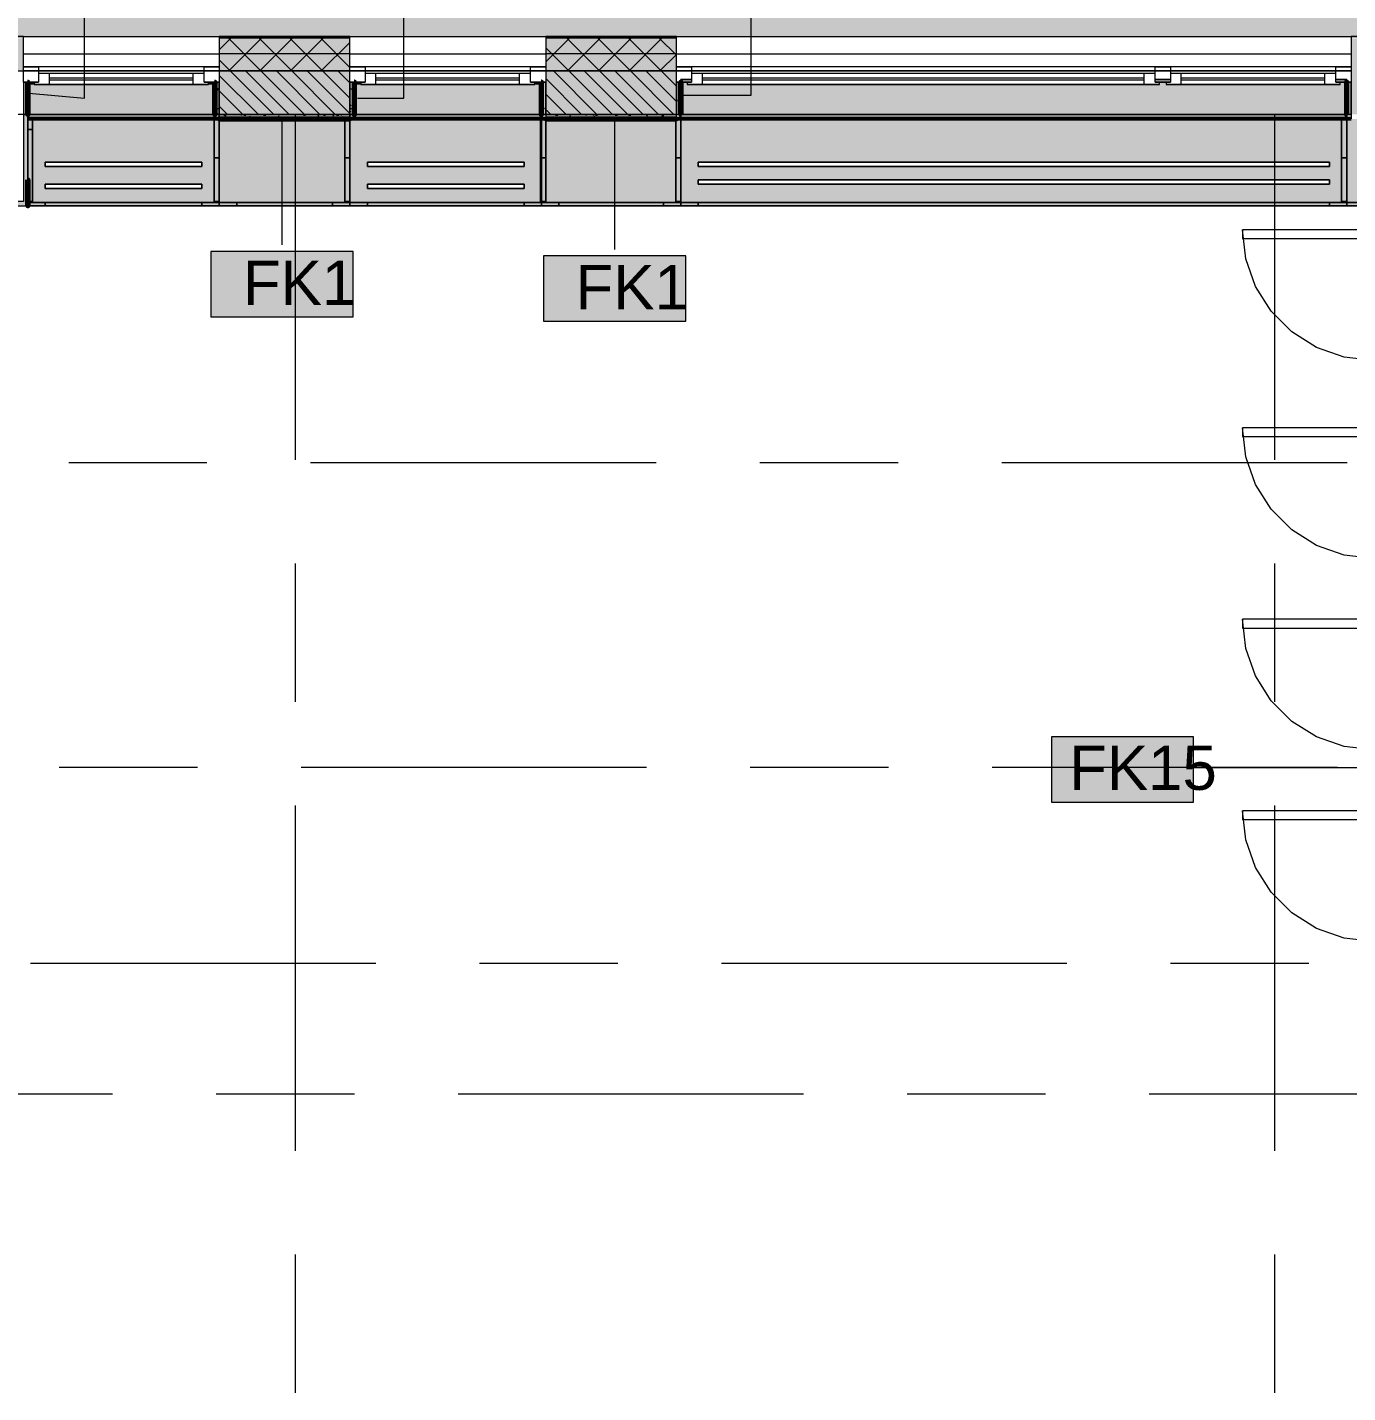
# Model space of a CAD drawing. Header units: millimetres. Extents: x -3817 to 677485, y -22715 to 103890.
# Drawn here: x 558946 to 565012, y 11003 to 17277 of the extents above; entities that cross this region are included whole.
import ezdxf

# ---------------------------------------------------------------- set-up
doc = ezdxf.new("R2010")
doc.units = ezdxf.units.MM
doc.layers.add('PDF _Геометрия', color=7, linetype='Continuous', true_color=0x1d1d1d)
doc.layers.add('PDF _Сплошная заливка', color=7, linetype='Continuous', true_color=0xffffff)
doc.layers.add('PDF _Текст', color=7, linetype='Continuous')
doc.styles.add('PDF GOST-Common', font='arial.ttf')

msp = doc.modelspace()

# ---------------------------------------------------------------- hatches: boundary and pattern name
at = {"layer": 'PDF _Сплошная заливка', "true_color": 0xd4d4d4, "transparency": 33554559}
msp.add_hatch(color=254, dxfattribs=at).paths.add_polyline_path([(551323.7, 16651.8), (551900.1, 16651.8), (551900.1, 17234.9), (590928.1, 17234.9), (590928.1, 25765.2), (586096.2, 25765.2), (586096.2, 29274.9), (549759, 29274.9), (549759, 16651.8), (550593, 16651.8)])
at = {"layer": 'PDF _Сплошная заливка', "transparency": 33554559}
h = msp.add_hatch(color=256, dxfattribs=at)
h.paths.add_polyline_path([(585778.1, 17076.9), (587578.1, 17076.9), (587578.1, 17226.9), (585778.1, 17226.9)], flags=0)
h.paths.add_polyline_path([(584278.1, 17076.9), (584278.1, 17226.9), (582195.1, 17226.9), (582195.1, 17076.9), (584206.9, 17076.9)], flags=0)
h.paths.add_polyline_path([(585178.1, 17076.9), (585408.1, 17076.9), (585408.1, 17226.9), (585178.1, 17226.9)], flags=0)
h.paths.add_polyline_path([(588858.1, 17076.9), (588858.1, 17226.9), (588478.1, 17226.9), (588478.1, 17076.9), (588591.4, 17076.9)], flags=0)
h.paths.add_polyline_path([(591155.8, 17076.9), (591155.8, 17226.9), (588878.1, 17226.9), (588878.1, 17076.9), (590783.6, 17076.9)], flags=0)
h.paths.add_polyline_path([(581284, 17076.9), (581395.1, 17076.9), (581395.1, 17226.9), (577788.4, 17226.9), (577788.4, 17076.9), (579822.5, 17076.9)], flags=0)
h.paths.add_polyline_path([(576588.4, 17076.9), (576588.4, 17226.9), (571968.1, 17226.9), (571968.1, 17076.9), (574678.1, 17076.9)], flags=0)
h.paths.add_polyline_path([(571053.6, 17076.9), (571168.1, 17076.9), (571168.1, 17226.9), (565028.1, 17226.9), (565028.1, 17076.9), (569592.2, 17076.9)], flags=0)
h.paths.add_polyline_path([(557900.3, 17076.9), (558928.1, 17076.9), (558928.1, 17226.9), (552208.1, 17226.9), (552208.1, 17169.9), (552058.1, 17169.9), (552058.1, 17076.9), (556828.1, 17076.9)], flags=0)
h.paths.add_polyline_path([(560092.6, 17076.9), (560428.1, 17076.9), (560428.1, 17226.9), (559828.1, 17226.9), (559828.1, 17076.9)], flags=0)
h.paths.add_polyline_path([(561328.1, 17076.9), (561928.1, 17076.9), (561928.1, 17226.9), (561328.1, 17226.9)], flags=0)
h = msp.add_hatch(color=256, dxfattribs=at)
h.paths.add_polyline_path([(565207.7, 16876.9), (565878.1, 16876.9), (565878.1, 17076.9), (565028.1, 17076.9), (565028.1, 16876.9), (565129.4, 16876.9)], flags=0)
h.paths.add_polyline_path([(557728.1, 16876.9), (558328.1, 16876.9), (558328.1, 17076.9), (556828.1, 17076.9), (556828.1, 16876.9)], flags=0)
h.paths.add_polyline_path([(559828.1, 16876.9), (560428.1, 16876.9), (560428.1, 17076.9), (559828.1, 17076.9)], flags=0)
h.paths.add_polyline_path([(561554, 16876.9), (561928.1, 16876.9), (561928.1, 17076.9), (561328.1, 17076.9), (561328.1, 16876.9)], flags=0)
at = {"layer": 'PDF _Сплошная заливка', "true_color": 0xeae6de, "transparency": 33554559}
for points in [[(558949.1, 16856.9), (559828.1, 16856.9), (559828.1, 16876.9), (559807.1, 16876.9), (559807.1, 17016.9), (558949.1, 17014.9), (558948.1, 16856.9)], [(560449.1, 16856.9), (561308.6, 16856.9), (561307.1, 17016.9), (560449.1, 17014.9), (560448.1, 16876.9), (560428.6, 16876.9), (560428.6, 16856.9), (560448.1, 16856.9)], [(561949.1, 16876.8), (565007.1, 16876.9), (565007.1, 17036.8), (564958.1, 17036.8), (564958.1, 17024.9), (564978.1, 17024.9), (564978.1, 17014.9), (564178.1, 17014.9), (564178.1, 17024.9), (564198.1, 17024.9), (564198.1, 17036.8), (564128.1, 17036.8), (564128.1, 17024.9), (564148.1, 17024.9), (564148.1, 17014.9), (561978.1, 17014.9), (561978.1, 17024.9), (561998.1, 17024.9), (561998.1, 17036.8), (561948.6, 17036.8), (561948.6, 16876.8)], [(559828.4, 16456.9), (560428.6, 16456.9), (560428.1, 16855.9), (559828.4, 16855.9), (559828.4, 16477.7)], [(561308.8, 16456.9), (561949.1, 16456.9), (561949.1, 16856.9), (561308.8, 16855.9), (561308.8, 16477.7)], [(565008.6, 16456.9), (565107.4, 16456.9), (565107.4, 16855.9), (565008.6, 16855.9), (565008.6, 16477.7)]]:
    msp.add_hatch(color=254, dxfattribs=at).paths.add_polyline_path(points)
at = {"layer": 'PDF _Сплошная заливка', "transparency": 33554559}
for points in [[(565008.1, 16876.9), (565028.1, 16876.9), (565028.1, 17024.9), (565008.1, 17024.9), (565008.1, 16955.7)], [(558928.1, 16476.9), (558948.1, 16477.7), (558948.1, 16876.9), (558928.1, 16876.9), (558928.1, 16477.7)]]:
    msp.add_hatch(color=256, dxfattribs=at).paths.add_polyline_path(points)
at = {"layer": 'PDF _Сплошная заливка', "true_color": 0xeae6de, "transparency": 33554559}
h = msp.add_hatch(color=254, dxfattribs=at)
h.paths.add_polyline_path([(562284.8, 16456.9), (565008.6, 16456.9), (565008.6, 16876.8), (561948.6, 16876.8), (561948.6, 16456.9)], flags=0)
h.paths.add_polyline_path([(562284.8, 16556.9), (562028.6, 16556.9), (562028.6, 16576.9), (564928.6, 16576.9), (564928.6, 16556.9), (563746.3, 16556.9)], flags=0)
h.paths.add_polyline_path([(562284.8, 16636.9), (562028.6, 16636.9), (562028.6, 16656.9), (564928.6, 16656.9), (564928.6, 16636.9), (563746.3, 16636.9)], flags=0)
h = msp.add_hatch(color=254, dxfattribs=at)
h.paths.add_polyline_path([(558949.1, 16456.9), (559828.4, 16456.9), (559828.1, 16856.9), (558948.1, 16856.9), (558949.1, 16457)], flags=0)
h.paths.add_polyline_path([(559027.9, 16537), (559027.9, 16557), (559748.4, 16557), (559748.4, 16537), (559361.8, 16537)], flags=0)
h.paths.add_polyline_path([(559027.9, 16637), (559027.9, 16657), (559748.4, 16657), (559748.4, 16637), (559361.8, 16637)], flags=0)
h = msp.add_hatch(color=254, dxfattribs=at)
h.paths.add_polyline_path([(560428.6, 16456.9), (561308.8, 16456.9), (561308.8, 16856.9), (560428.6, 16856.9), (560428.6, 16477.7)], flags=0)
h.paths.add_polyline_path([(560508.4, 16537), (560508.4, 16557), (561228.8, 16557), (561228.8, 16537), (560823.3, 16537)], flags=0)
h.paths.add_polyline_path([(560508.4, 16637), (560508.4, 16657), (561228.8, 16657), (561228.8, 16637), (560823.3, 16637)], flags=0)

# ---------------------------------------------------------------- linework, layer by layer
at = {"layer": 'PDF _Геометрия', "color": 8, "lineweight": 9, "true_color": 0x808080}
for points in [[(590928.1, 17234.9), (590928.1, 25765.2), (586096.2, 25765.2), (586096.2, 29274.9), (549759, 29274.9), (549759, 16651.8), (551900.1, 16651.8), (551900.1, 17234.9)], [(558949.1, 17016.9), (558978.1, 17016.9)], [(559778.1, 17016.9), (559807.1, 17016.9)], [(560449.1, 17016.9), (560478.1, 17016.9)], [(561278.1, 17016.9), (561307.1, 17016.9)], [(561948.6, 17024.9), (561948.6, 17036.8), (561998.1, 17036.8), (561948.6, 17036.8)], [(564128.1, 17036.8), (564198.1, 17036.8)], [(564958.1, 17036.8), (565008.6, 17036.8), (565008.6, 17024.9), (565008.6, 17036.8)], [(565008.6, 16456.9), (565008.6, 16876.8), (561948.6, 16876.8), (561948.6, 16456.9)], [(559828.4, 16456.9), (558949.1, 16456.9), (559828.4, 16456.9), (559828.4, 16855.9), (559828.4, 16456.9), (560428.6, 16456.9)], [(561308.8, 16456.9), (561308.8, 16856.9), (560428.6, 16856.9), (560428.6, 16456.9)], [(559748.4, 16657), (559748.4, 16637), (559027.9, 16637), (559027.9, 16657)], [(559748.4, 16657), (559027.9, 16657), (559027.9, 16637), (559748.4, 16637)], [(561228.8, 16657), (561228.8, 16637), (560508.4, 16637), (560508.4, 16657)], [(561228.8, 16657), (560508.4, 16657), (560508.4, 16637), (561228.8, 16637)], [(564928.6, 16636.9), (562028.6, 16636.9), (562028.6, 16656.9), (564928.6, 16656.9)], [(564928.6, 16636.9), (564928.6, 16656.9), (562028.6, 16656.9), (562028.6, 16636.9)], [(564928.6, 16556.9), (562028.6, 16556.9), (562028.6, 16576.9), (564928.6, 16576.9)], [(564928.6, 16556.9), (564928.6, 16576.9), (562028.6, 16576.9), (562028.6, 16556.9)], [(559748.4, 16557), (559748.4, 16537), (559027.9, 16537), (559027.9, 16557)], [(559748.4, 16557), (559027.9, 16557), (559027.9, 16537), (559748.4, 16537)], [(561228.8, 16557), (561228.8, 16537), (560508.4, 16537), (560508.4, 16557)], [(561228.8, 16557), (560508.4, 16557), (560508.4, 16537), (561228.8, 16537)]]:
    msp.add_lwpolyline(points, close=True, dxfattribs=at)
at = {"layer": 'PDF _Геометрия', "color": 7, "lineweight": 9}
for points in [[(558953.5, 16974.9), (559209.3, 16951.9), (559209.3, 17394.7)], [(560462.7, 16951.9), (560675.5, 16951.9), (560675.5, 17394.7)], [(561961.5, 16964.7), (562272, 16964.7), (562272, 17394.7)], [(560428.1, 17229.9), (559828.1, 17229.9)], [(560428.1, 17226.9), (559828.1, 17226.9)], [(561928.1, 17229.9), (561328.1, 17229.9)], [(561928.1, 17226.9), (561328.1, 17226.9)], [(560428.1, 17155.9), (559828.1, 17155.9)], [(561928.1, 17155.9), (561328.1, 17155.9)], [(561728.7, 16876.9), (548915.3, 16876.9), (548795.3, 16876.9)], [(559828.1, 16856.9), (560428.1, 16856.9)], [(560116.3, 16856.4), (560116.3, 16276.9)], [(561328.1, 16856.9), (561928.1, 16856.9)], [(561644.4, 16856.4), (561644.4, 16256.5)], [(565107.9, 13874.8), (564304.2, 13874.8)]]:
    msp.add_lwpolyline(points, dxfattribs=at)
at = {"layer": 'PDF _Геометрия', "color": 9, "lineweight": 9, "true_color": 0xc0c0c0}
for points in [[(558308.1, 16855.9), (558308.1, 16456.9), (558328.1, 16456.9), (558948.1, 16456.9), (558948.1, 16476.9), (558948.1, 16876.9), (558928.1, 16876.9), (558928.1, 16476.9), (558328.1, 16476.9), (558328.1, 16856.9), (558328.1, 16876.9), (557808.1, 16876.9), (558328.1, 16876.9), (558328.1, 17076.9), (558928.1, 17076.9), (558928.1, 17234.9), (552208.1, 17234.9)], [(559828.1, 17234.9), (559828.1, 17076.9), (558928.1, 17076.9), (558928.1, 17234.9)], [(560428.1, 16876.9), (560428.1, 16856.9), (560428.1, 16876.9), (560428.1, 17076.9), (560428.1, 17234.9), (559828.1, 17234.9), (559828.1, 17076.9), (559828.1, 16876.9), (559828.1, 16856.9)], [(561328.1, 17234.9), (561328.1, 17076.9), (560428.1, 17076.9), (560428.1, 17234.9)], [(561928.1, 16856.9), (561928.1, 16876.9), (561928.1, 17076.9), (561928.1, 17234.9), (561328.1, 17234.9), (561328.1, 17076.9), (561328.1, 16876.9), (561328.1, 16856.9)], [(565028.1, 17234.9), (565028.1, 17076.9), (561928.1, 17076.9), (561928.1, 17234.9)], [(562284.8, 17234.9), (564477, 17234.9)], [(565109.4, 16855.9), (565109.4, 16396.8), (565129.4, 16396.8), (565329.4, 16396.8), (565329.4, 16876.9), (565878.1, 16876.9), (565878.1, 17076.9), (571168.1, 17076.9), (571168.1, 17234.9), (565028.1, 17234.9), (565028.1, 17076.9), (565028.1, 16876.9), (565008.6, 16876.9)], [(558928.1, 17076.9), (559828.1, 17076.9)], [(560428.1, 17076.9), (561328.1, 17076.9)], [(561928.1, 17076.9), (565028.1, 17076.9)], [(561328.1, 16876.9), (561328.1, 16856.9), (561308.6, 16856.9)], [(561948.6, 16856.9), (561928.1, 16856.9), (561928.1, 16876.9)], [(565028.1, 16876.9), (565028.1, 16856.9), (565008.6, 16856.9)]]:
    msp.add_lwpolyline(points, dxfattribs=at)
at = {"layer": 'PDF _Геометрия', "lineweight": 9}
for points in [[(559828.1, 17173.6), (559881.4, 17226.9)], [(560219.8, 16876.9), (560019.8, 17076.9), (559869.8, 17226.9)], [(559872.8, 17076.9), (560022.8, 17226.9)], [(560361.2, 16876.9), (560161.2, 17076.9), (560011.2, 17226.9)], [(560014.2, 17076.9), (560164.2, 17226.9)], [(560428.1, 16951.4), (560302.6, 17076.9), (560152.6, 17226.9)], [(560155.6, 17076.9), (560305.6, 17226.9)], [(560428.1, 17092.8), (560294.1, 17226.9)], [(560297, 17076.9), (560428.1, 17207.9)], [(561328.1, 17118), (561437, 17226.9)], [(561775.4, 16876.9), (561575.4, 17076.9), (561425.4, 17226.9)], [(561428.4, 17076.9), (561578.4, 17226.9)], [(561916.9, 16876.9), (561716.9, 17076.9), (561566.9, 17226.9)], [(561569.8, 17076.9), (561719.8, 17226.9)], [(561928.1, 17007), (561858.3, 17076.9), (561708.3, 17226.9)], [(561711.3, 17076.9), (561861.3, 17226.9)], [(561928.1, 17148.4), (561849.7, 17226.9)], [(561634, 16876.9), (561434, 17076.9), (561328.1, 17182.8)], [(561852.7, 17076.9), (561928.1, 17152.3)], [(560078.4, 16876.9), (559878.4, 17076.9), (559828.1, 17127.1)], [(560149.1, 16876.9), (559949.1, 17076.9)], [(560290.5, 16876.9), (560090.5, 17076.9)], [(560428.1, 16880.7), (560231.9, 17076.9)], [(560428.1, 17022.1), (560373.3, 17076.9)], [(561563.3, 16876.9), (561363.3, 17076.9)], [(561704.7, 16876.9), (561504.7, 17076.9)], [(561846.1, 16876.9), (561646.1, 17076.9)], [(561928.1, 16936.3), (561787.6, 17076.9)], [(560007.7, 16876.9), (559828.1, 17056.4)], [(561492.6, 16876.9), (561328.1, 17041.3)], [(559937, 16876.9), (559828.1, 16985.7)], [(561421.9, 16876.9), (561328.1, 16970.6)], [(559866.2, 16876.9), (559828.1, 16915)], [(561351.2, 16876.9), (561328.1, 16899.9)]]:
    msp.add_lwpolyline(points, dxfattribs=at)
at = {"layer": 'PDF _Геометрия', "color": 116, "lineweight": 13, "true_color": 0x008040}
for points in [[(558928.1, 17155.9), (559828.1, 17155.9)], [(560428.1, 17155.9), (561328.1, 17155.9)], [(561928.1, 17155.9), (565028.1, 17155.9)]]:
    msp.add_lwpolyline(points, dxfattribs=at)
at = {"layer": 'PDF _Геометрия', "color": 253, "lineweight": 13, "true_color": 0xaaaaaa}
for points in [[(558998.1, 17094.9), (558998.1, 17024.9), (558928.1, 17024.9), (558928.1, 17094.9)], [(559828.1, 17094.9), (559828.1, 17024.9), (559758.1, 17024.9), (559758.1, 17094.9)], [(560498.1, 17094.9), (560498.1, 17024.9), (560428.1, 17024.9), (560428.1, 17094.9)], [(561328.1, 17094.9), (561328.1, 17024.9), (561258.1, 17024.9), (561258.1, 17094.9)], [(561998.1, 17094.9), (561998.1, 17024.9), (561928.1, 17024.9), (561928.1, 17094.9)], [(564198.1, 17094.9), (564198.1, 17024.9), (564128.1, 17024.9), (564128.1, 17094.9)], [(565028.1, 17094.9), (565028.1, 17024.9), (564958.1, 17024.9), (564958.1, 17094.9)], [(558978.1, 17014.9), (559778.1, 17014.9), (559778.1, 17024.9), (559758.1, 17024.9), (559758.1, 17064.9), (558998.1, 17064.9), (558998.1, 17024.9), (558978.1, 17024.9)], [(560478.1, 17014.9), (561278.1, 17014.9), (561278.1, 17024.9), (561258.1, 17024.9), (561258.1, 17064.9), (560498.1, 17064.9), (560498.1, 17024.9), (560478.1, 17024.9)], [(561978.1, 17014.9), (564148.1, 17014.9), (564148.1, 17024.9), (564128.1, 17024.9), (564128.1, 17064.9), (561998.1, 17064.9), (561998.1, 17024.9), (561978.1, 17024.9)], [(564178.1, 17014.9), (564978.1, 17014.9), (564978.1, 17024.9), (564958.1, 17024.9), (564958.1, 17064.9), (564198.1, 17064.9), (564198.1, 17024.9), (564178.1, 17024.9)], [(564529.4, 16346.8), (564529.4, 16306.8), (565129.4, 16306.8), (565129.4, 16346.8)], [(564529.4, 15436.9), (564529.4, 15396.9), (565129.4, 15396.9), (565129.4, 15436.9)], [(564529.4, 14556.9), (564529.4, 14516.9), (565129.4, 14516.9), (565129.4, 14556.9)], [(564529.4, 13676.9), (564529.4, 13636.9), (565129.4, 13636.9), (565129.4, 13676.9)]]:
    msp.add_lwpolyline(points, close=True, dxfattribs=at)
at = {"layer": 'PDF _Геометрия', "color": 253, "lineweight": 9, "true_color": 0xaaaaaa}
for points in [[(559828.1, 17094.9), (558928.1, 17094.9)], [(561328.1, 17094.9), (560428.1, 17094.9)], [(565028.1, 17094.9), (561928.1, 17094.9)], [(558928.1, 17024.9), (558998.1, 17024.9)], [(559048.1, 17044.9), (559708.1, 17044.9)], [(559708.1, 17034.9), (559048.1, 17034.9)], [(559758.1, 17024.9), (559828.1, 17024.9)], [(560428.1, 17024.9), (560498.1, 17024.9)], [(560548.1, 17044.9), (561208.1, 17044.9)], [(561208.1, 17034.9), (560548.1, 17034.9)], [(561258.1, 17024.9), (561328.1, 17024.9)], [(561928.1, 17024.9), (561948.6, 17024.9)], [(562048.1, 17044.9), (564078.1, 17044.9)], [(564078.1, 17034.9), (562048.1, 17034.9)], [(564248.1, 17044.9), (564908.1, 17044.9)], [(564908.1, 17034.9), (564248.1, 17034.9)], [(565008.6, 17024.9), (565028.1, 17024.9)], [(559136.5, 16876.9), (559771.5, 16876.9)], [(560178.1, 15289.5), (560178.1, 16877)], [(560247.8, 16876.9), (561835.3, 16876.9)], [(562311.5, 16876.9), (562946.5, 16876.9)], [(563422.8, 16876.9), (565010.3, 16876.9)], [(564678.1, 15289.5), (564678.1, 16877)], [(565129.4, 16306.8), (565129.4, 15746.8), (564995.9, 15761.8), (564869, 15806.2), (564755.3, 15877.7), (564660.3, 15972.7), (564588.8, 16086.5), (564544.4, 16213.3), (564529.4, 16346.8)], [(565129.4, 15396.9), (565129.4, 14836.9), (564995.9, 14851.9), (564869, 14896.3), (564755.3, 14967.8), (564660.3, 15062.8), (564588.8, 15176.5), (564544.4, 15303.3), (564529.4, 15436.9)], [(559136.5, 15276.9), (559771.5, 15276.9)], [(560247.8, 15276.9), (561835.3, 15276.9)], [(562311.5, 15276.9), (562946.5, 15276.9)], [(563422.8, 15276.9), (565010.3, 15276.9)], [(560178.1, 14178.3), (560178.1, 14813.3)], [(564678.1, 14178.3), (564678.1, 14813.3)], [(565129.4, 14516.9), (565129.4, 13956.9), (564995.9, 13971.9), (564869, 14016.3), (564755.3, 14087.8), (564660.3, 14182.8), (564588.8, 14296.5), (564544.4, 14423.3), (564529.4, 14556.9)], [(559092.6, 13876.9), (559727.6, 13876.9)], [(560203.9, 13876.9), (561791.4, 13876.9)], [(562267.6, 13876.9), (562902.6, 13876.9)], [(563378.9, 13876.9), (564966.4, 13876.9)], [(560178.1, 12114.5), (560178.1, 13702)], [(564678.1, 12114.5), (564678.1, 13702)], [(565129.4, 13076.9), (564995.9, 13091.9), (564869, 13136.3), (564755.3, 13207.8), (564660.3, 13302.8), (564588.8, 13416.5), (564544.4, 13543.3), (564529.4, 13676.9)], [(558960.3, 12976.9), (560547.8, 12976.9)], [(561024, 12976.9), (561659, 12976.9)], [(562135.3, 12976.9), (563722.8, 12976.9)], [(564199, 12976.9), (564834, 12976.9)], [(557750.1, 12376.9), (559337.6, 12376.9)], [(559813.9, 12376.9), (560448.9, 12376.9)], [(560925.1, 12376.9), (562512.6, 12376.9)], [(562988.9, 12376.9), (563623.9, 12376.9)], [(564100.1, 12376.9), (565687.6, 12376.9)], [(560178.1, 11003.3), (560178.1, 11638.3)], [(564678.1, 11003.3), (564678.1, 11638.3)]]:
    msp.add_lwpolyline(points, dxfattribs=at)
at = {"layer": 'PDF _Геометрия', "color": 7, "lineweight": 9}
for points in [[(560428.1, 17076.9), (559828.1, 17076.9)], [(561928.1, 17076.9), (561328.1, 17076.9)], [(559828.1, 16876.9), (560428.1, 16876.9)], [(561328.1, 16876.9), (561928.1, 16876.9)], [(560442.8, 16246.8), (559789.7, 16246.8), (559789.7, 15946.8), (560442.8, 15946.8)], [(561971, 16226.4), (561317.9, 16226.4), (561317.9, 15926.4), (561971, 15926.4)], [(564304.2, 14016.7), (563651, 14016.7), (563651, 13716.7), (564304.2, 13716.7)]]:
    msp.add_lwpolyline(points, close=True, dxfattribs=at)
at = {"layer": 'PDF _Геометрия', "color": 9, "lineweight": 9, "true_color": 0xc0c0c0}
for points in [[(558928.1, 17024.9), (558928.1, 16876.9), (558948.1, 16876.9), (558948.1, 17024.9)], [(559808.1, 17024.9), (559808.1, 16876.9), (559828.1, 16876.9), (559828.1, 17024.9)], [(560428.1, 17024.9), (560428.1, 16876.9), (560448.1, 16876.9), (560448.1, 17024.9)], [(561308.1, 17024.9), (561308.1, 16876.9), (561328.1, 16876.9), (561328.1, 17024.9)], [(561948.1, 16876.9), (561948.1, 17024.9), (561928.1, 17024.9), (561928.1, 16876.9)], [(565028.1, 16876.9), (565028.1, 17024.9), (565008.1, 17024.9), (565008.1, 16876.9)]]:
    msp.add_lwpolyline(points, close=True, dxfattribs=at)
at = {"layer": 'PDF _Геометрия', "color": 7, "lineweight": 70, "true_color": 0xffd2ff}
for points in [[(558948.1, 17024.9), (558948.1, 16876.9), (558949.1, 16876.9), (558949.1, 17024.9)], [(559807.1, 17024.9), (559807.1, 16876.9), (559808.1, 16876.9), (559808.1, 17024.9)], [(560448.1, 17024.9), (560448.1, 16876.9), (560449.1, 16876.9), (560449.1, 17024.9)], [(561307.1, 17024.9), (561307.1, 16876.9), (561308.1, 16876.9), (561308.1, 17024.9)], [(561949.1, 16876.9), (561949.1, 17024.9), (561948.1, 17024.9), (561948.1, 16876.9)], [(565008.1, 16876.9), (565008.1, 17024.9), (565007.1, 17024.9), (565007.1, 16876.9)]]:
    msp.add_lwpolyline(points, close=True, dxfattribs=at)
at = {"layer": 'PDF _Геометрия', "color": 253, "lineweight": 13, "true_color": 0xaaaaaa}
for points in [[(559778.1, 17014.9), (558978.1, 17014.9)], [(559048.1, 17014.9), (559048.1, 17064.9)], [(559708.1, 17014.9), (559708.1, 17064.9)], [(561278.1, 17014.9), (560478.1, 17014.9)], [(560548.1, 17014.9), (560548.1, 17064.9)], [(561208.1, 17014.9), (561208.1, 17064.9)], [(564148.1, 17014.9), (561978.1, 17014.9)], [(562048.1, 17014.9), (562048.1, 17064.9)], [(564078.1, 17014.9), (564078.1, 17064.9)], [(564978.1, 17014.9), (564178.1, 17014.9)], [(564248.1, 17014.9), (564248.1, 17064.9)], [(564908.1, 17014.9), (564908.1, 17064.9)]]:
    msp.add_lwpolyline(points, dxfattribs=at)
at = {"layer": 'PDF _Геометрия', "color": 253, "lineweight": 9, "true_color": 0x9b9b9b}
for points in [[(561312.9, 17016.2), (561308.1, 17007.9)], [(561312.1, 17025.4), (561322.2, 17025.4)], [(561930.8, 17004.9), (561928.1, 17009.5)], [(565008.1, 17025.4), (565010.3, 17025.4)], [(559823.3, 16996.3), (559818.2, 16987.6)], [(560428.2, 16994.9), (560438.3, 16994.9)], [(560445.2, 16956.7), (560440.2, 16965.4)], [(561308.8, 16948.1), (561308.1, 16946.9)], [(561318.5, 16968.1), (561313.5, 16976.9)], [(561928.1, 16964.5), (561931.8, 16964.5)], [(561934.9, 16936.9), (561929.8, 16945.6)], [(565008.1, 16964.5), (565010.3, 16964.5)], [(559821.8, 16878.3), (559816.7, 16887)], [(559818.6, 16903.5), (559828.1, 16903.5)], [(559931.4, 16871.2), (559928.2, 16876.9)], [(560245.2, 16876.4), (560244.9, 16876.9)], [(560354.9, 16869.3), (560350.5, 16876.9)], [(560387.8, 16876.9), (560384.8, 16871.7)], [(560431.5, 16891.6), (560428.1, 16885.7)], [(560428.2, 16903.5), (560438.3, 16903.5)], [(560434.1, 16915.1), (560429, 16923.8)], [(561312.1, 16903.5), (561322.2, 16903.5)], [(561320, 16906.5), (561315, 16897.8)], [(561478.9, 16876.9), (561477.4, 16874.4)], [(561515.5, 16870.7), (561512, 16876.9)], [(561549.2, 16876.9), (561545.5, 16870.3)], [(561795.6, 16876.9), (561791.2, 16869.2)], [(561829.3, 16875.9), (561828.7, 16876.9)], [(561934.3, 16876.9), (561933.9, 16877.5)], [(565008.6, 16916.5), (565008.1, 16917.4)], [(558948.1, 16867.5), (558943.5, 16875.6)], [(559849.1, 16873), (559859.1, 16873)], [(559856.7, 16871.4), (559851.7, 16862.7)], [(559940.5, 16873), (559950.6, 16873)], [(559973.1, 16860.1), (559968, 16868.8)], [(560032, 16873), (560042, 16873)], [(560102.5, 16870.3), (560097.4, 16861.6)], [(560170.5, 16866.3), (560165.5, 16857.5)], [(560214.8, 16873), (560224.9, 16873)], [(560286.8, 16865.3), (560281.8, 16874)], [(560306.3, 16873), (560316.3, 16873)], [(560367.2, 16873), (560377.3, 16873)], [(560396.5, 16858.2), (560391.5, 16866.9)], [(561373.1, 16873), (561383.1, 16873)], [(561399.2, 16860.8), (561396.9, 16856.9)], [(561440.8, 16871.9), (561435.8, 16863.2)], [(561557.1, 16859.6), (561552.1, 16868.3)], [(561556, 16873), (561566, 16873)], [(561644.9, 16859.7), (561643.3, 16856.9)], [(561647.4, 16873), (561657.5, 16873)], [(561708.4, 16873), (561718.4, 16873)], [(561864.3, 16873.8), (561859.2, 16865.1)], [(561860.8, 16873), (561870.8, 16873)], [(561870.9, 16864.8), (561865.9, 16873.5)], [(558948.1, 16577.8), (558946.9, 16575.6)]]:
    msp.add_lwpolyline(points, dxfattribs=at)
at = {"layer": 'PDF _Геометрия', "color": 9, "lineweight": 9, "true_color": 0xc0bcb4}
for points in [[(561948.6, 17024.9), (561998.1, 17024.9)], [(564128.1, 17024.9), (564198.1, 17024.9)], [(564958.1, 17024.9), (565008.6, 17024.9)]]:
    msp.add_lwpolyline(points, dxfattribs=at)
at = {"layer": 'PDF _Геометрия', "color": 253, "lineweight": 9, "true_color": 0xaba79f}
for points in [[(559828.1, 16876.9), (559828.1, 16856.9), (558948.1, 16856.9), (558948.1, 16876.9)], [(560428.6, 16472.9), (560428.6, 16456.9), (560428.6, 16856.9), (561308.6, 16856.9), (560428.6, 16856.9), (560428.6, 16876.9)], [(565008.6, 16876.8), (561948.6, 16876.8), (565008.6, 16876.8), (565008.6, 16856.9), (565008.6, 16456.9), (565008.6, 16472.9)], [(558948.1, 16576.9), (558948.1, 16856.9), (559828.1, 16856.9)], [(559804.4, 16476.9), (559819.5, 16476.9), (559804.4, 16476.9), (559819.5, 16476.9), (559804.4, 16476.9), (559804.4, 16856.9)], [(559828.1, 16856.9), (559804.4, 16856.9)], [(559804.4, 16855.9), (559804.4, 16477.7)], [(559828.4, 16855.9), (559828.4, 16477.7)], [(560428.4, 16856.9), (560428.4, 16476.9), (560404.4, 16476.9)], [(560428.4, 16476.9), (560404.4, 16476.9), (560428.4, 16476.9), (560404.4, 16476.9), (560404.4, 16855.9), (560404.4, 16477.7)], [(560428.4, 16477.7), (560428.4, 16855.9)], [(560428.6, 16856.9), (560428.6, 16456.9)], [(561328.4, 16477.7), (561328.4, 16855.9), (561328.4, 16476.9), (561304.4, 16476.9), (561304.4, 16856.9)], [(561308.6, 16856.9), (561304.4, 16856.9)], [(561304.4, 16855.9), (561304.4, 16477.7)], [(561925.3, 16476.9), (561948.6, 16476.9), (561925.3, 16476.9), (561948.6, 16476.9), (561925.3, 16476.9), (561925.3, 16855.9), (561925.3, 16477.7)], [(561948.6, 16472.9), (561948.6, 16456.9), (561948.6, 16856.9)], [(561949.1, 16856.9), (561949.1, 16458.1)], [(561949.3, 16856.9), (561949.3, 16476.9)], [(561949.3, 16477.7), (561949.3, 16855.9)], [(564984.8, 16476.9), (564999.7, 16476.9), (564984.8, 16476.9), (564999.7, 16476.9), (564984.8, 16476.9), (564984.8, 16856.9), (565008.6, 16856.9)], [(564984.8, 16855.9), (564984.8, 16477.7)], [(565008.8, 16856.9), (565008.8, 16476.9)], [(565008.8, 16477.7), (565008.8, 16855.9)], [(559804.4, 16477.7), (559804.4, 16676.9), (559804.4, 16477.7)], [(560404.4, 16477.7), (560404.4, 16676.9), (560404.4, 16477.7)], [(560428.4, 16477.7), (560428.4, 16676.9), (560428.4, 16477.7)], [(561304.4, 16477.7), (561304.4, 16676.9), (561304.4, 16477.7)], [(561328.4, 16477.7), (561328.4, 16676.9), (561328.4, 16477.7)], [(561925.3, 16477.7), (561925.3, 16676.9), (561925.3, 16477.7)], [(561949.3, 16477.7), (561949.3, 16676.9), (561949.3, 16477.7)], [(564984.8, 16477.7), (564984.8, 16676.9), (564984.8, 16477.7)], [(565008.8, 16477.7), (565008.8, 16676.9), (565008.8, 16477.7)], [(558954.5, 16472.9), (558949.1, 16472.9), (558954.5, 16472.9)], [(558970.7, 16477.7), (558970.7, 16476.9), (558957, 16476.9), (558970.7, 16476.9)], [(559748.1, 16472.9), (559028.5, 16472.9), (559748.1, 16472.9)], [(559828.1, 16457.5), (559828.1, 16472.9), (559828.1, 16457.5)], [(560428.4, 16472.9), (559828.4, 16472.9), (560428.4, 16472.9)], [(559828.4, 16472.9), (559828.4, 16456.9)], [(560348.4, 16472.9), (559908.4, 16472.9), (560348.4, 16472.9)], [(560435, 16472.9), (560428.6, 16472.9), (560435, 16472.9)], [(561228.6, 16472.9), (560508.9, 16472.9), (561228.6, 16472.9)], [(561328.4, 16476.9), (561304.4, 16476.9)], [(561948.6, 16472.9), (561308.8, 16472.9), (561948.6, 16472.9)], [(561308.8, 16472.9), (561308.8, 16456.9)], [(561868.9, 16472.9), (561388.9, 16472.9), (561868.9, 16472.9)], [(561955, 16472.9), (561949.1, 16472.9), (561955, 16472.9)], [(562028.6, 16472.9), (564928.6, 16472.9), (562028.6, 16472.9)], [(565008.6, 16477.7), (565008.6, 16456.9), (565008.6, 16472.9), (565002.2, 16472.9), (565008.6, 16472.9)], [(565107.4, 16472.9), (565008.6, 16472.9), (565107.4, 16472.9)]]:
    msp.add_lwpolyline(points, dxfattribs=at)
at = {"layer": 'PDF _Геометрия', "color": 9, "lineweight": 9, "true_color": 0xcbc7bf}
for points in [[(559828.1, 16876.9), (559828.1, 16856.9), (558948.1, 16856.9), (558948.1, 16876.9)], [(558949.1, 16876.9), (559807.1, 16876.9)], [(560428.6, 16876.9), (561308.6, 16876.9)], [(561948.6, 16876.9), (565008.6, 16876.9)], [(561308.6, 16856.9), (560428.6, 16856.9)], [(565008.6, 16856.9), (561948.6, 16856.9)]]:
    msp.add_lwpolyline(points, dxfattribs=at)
at = {"layer": 'PDF _Геометрия', "color": 8, "lineweight": 9, "true_color": 0x808080}
for points in [[(558948.1, 16876.9), (558948.1, 16856.9), (559828.1, 16856.9), (559828.1, 16876.9)], [(560428.6, 16876.9), (560428.6, 16856.9), (561308.6, 16856.9), (561308.6, 16876.9), (561308.6, 16856.9)], [(561308.8, 16856.9), (561328.1, 16856.9), (561308.8, 16856.9), (561308.8, 16456.9), (561949.1, 16456.9), (561949.1, 16856.9), (561928.1, 16856.9), (561948.6, 16856.9), (561948.6, 16876.8), (565008.6, 16876.8)], [(559828.1, 16856.9), (558948.1, 16856.9), (558948.1, 16576.9)], [(561948.6, 16456.9), (561308.8, 16456.9), (561948.6, 16456.9), (561308.8, 16456.9), (560428.6, 16456.9), (560428.6, 16856.9)], [(561328.1, 16856.9), (561308.6, 16856.9)], [(561948.6, 16856.9), (561928.1, 16856.9)], [(565008.6, 16856.9), (565028.1, 16856.9), (565008.6, 16856.9), (565008.6, 16456.9), (565107.4, 16456.9), (565008.6, 16456.9)], [(559828.1, 16456.9), (558949.1, 16456.9), (559828.1, 16456.9)], [(559748.1, 16456.9), (559028.5, 16456.9), (559748.1, 16456.9)], [(560428.4, 16456.9), (559828.4, 16456.9), (560428.4, 16456.9)], [(560348.4, 16456.9), (559908.4, 16456.9), (560348.4, 16456.9)], [(561308.6, 16456.9), (560428.6, 16456.9), (561308.6, 16456.9)], [(561228.6, 16456.9), (560508.9, 16456.9), (561228.6, 16456.9)], [(561868.9, 16456.9), (561388.9, 16456.9), (561868.9, 16456.9)], [(565008.6, 16456.9), (561948.6, 16456.9)], [(565008.6, 16456.9), (561948.6, 16456.9), (565008.6, 16456.9)], [(562028.6, 16456.9), (564928.6, 16456.9), (562028.6, 16456.9)], [(565107.4, 16456.9), (565008.6, 16456.9), (565107.4, 16456.9)]]:
    msp.add_lwpolyline(points, dxfattribs=at)
at = {"layer": 'PDF _Геометрия', "color": 231, "lineweight": 53, "true_color": 0xeaa7bf}
for points in [[(559828, 16855.9), (558948.5, 16855.9)], [(561308.4, 16855.9), (560429, 16855.9)], [(561328.1, 16855.9), (561308.8, 16855.9)], [(561948.6, 16855.9), (561928.1, 16855.9)], [(565028.1, 16855.9), (561949.1, 16855.9)]]:
    msp.add_lwpolyline(points, dxfattribs=at)
at = {"layer": 'PDF _Геометрия', "color": 253, "lineweight": 9, "true_color": 0xaba79f}
for points in [[(558970.7, 16806.9), (558970.7, 16855.9), (558970.7, 16479.6)], [(559828.4, 16855.9), (559828.4, 16456.9)], [(561308.8, 16856.9), (561308.8, 16456.9)], [(558949.1, 16476.9), (558956.1, 16476.9)], [(559821.2, 16472.9), (558955.2, 16472.9)], [(559820.4, 16476.9), (559828.4, 16476.9)], [(559820.4, 16476.9), (559828.4, 16476.9)], [(559828.1, 16472.9), (559822, 16472.9)], [(560428.4, 16456.9), (560428.4, 16472.9)], [(561301.7, 16472.9), (560435.7, 16472.9)], [(561308.6, 16472.9), (561302.4, 16472.9)], [(561304.4, 16476.9), (561328.4, 16476.9)], [(561308.6, 16457.5), (561308.6, 16472.9)], [(565001.5, 16472.9), (561955.7, 16472.9)], [(565000.6, 16476.9), (565008.6, 16476.9)], [(565000.6, 16476.9), (565008.6, 16476.9)]]:
    msp.add_lwpolyline(points, close=True, dxfattribs=at)
at = {"layer": 'PDF _Геометрия', "color": 231, "lineweight": 70, "true_color": 0xff80c0}
for points in [[(559828.1, 16856.9), (559828.1, 16855.9), (560428.1, 16855.9), (560428.1, 16856.9)], [(561328.1, 16856.9), (561328.1, 16855.9), (561928.1, 16855.9), (561928.1, 16856.9)]]:
    msp.add_lwpolyline(points, dxfattribs=at)
at = {"layer": 'PDF _Геометрия', "color": 231, "lineweight": 9, "true_color": 0xff80c0}
for points in [[(560428.1, 16856.9), (559828.1, 16856.9)], [(561928.1, 16856.9), (561328.1, 16856.9)]]:
    msp.add_lwpolyline(points, dxfattribs=at)
at = {"layer": 'PDF _Геометрия', "color": 254, "lineweight": 9, "true_color": 0xd5d3cf}
for points in [[(559828.4, 16676.9), (559828.4, 16477.7), (559828.4, 16676.9), (559828.4, 16855.9)], [(558970.7, 16806.9), (558948.1, 16806.9), (558970.7, 16806.9)], [(558970.7, 16476.9), (558970.7, 16477.7)], [(559748.1, 16472.9), (559748.1, 16456.9), (559748.1, 16472.9)], [(559804.4, 16477.7), (559804.4, 16476.9), (559804.4, 16477.7)], [(559828.4, 16472.9), (559828.4, 16456.9)], [(560428.4, 16477.7), (560428.4, 16476.9), (560428.4, 16477.7)], [(560428.6, 16472.9), (560428.6, 16456.9)], [(561228.6, 16472.9), (561228.6, 16456.9), (561228.6, 16472.9)], [(561308.8, 16472.9), (561308.8, 16456.9)], [(561328.4, 16477.7), (561328.4, 16476.9), (561328.4, 16477.7)], [(561868.9, 16472.9), (561868.9, 16456.9), (561868.9, 16472.9)], [(561925.3, 16477.7), (561925.3, 16476.9), (561925.3, 16477.7)], [(561948.6, 16472.9), (561948.6, 16456.9)], [(564984.8, 16477.7), (564984.8, 16476.9), (564984.8, 16477.7)]]:
    msp.add_lwpolyline(points, dxfattribs=at)
at = {"layer": 'PDF _Геометрия', "color": 9, "lineweight": 9, "true_color": 0xc1bbaf}
for points in [[(565008.6, 16856.9), (565008.6, 16477.7)], [(559828.4, 16477.7), (559828.4, 16476.9)], [(561948.8, 16457.5), (561948.8, 16472.9)]]:
    msp.add_lwpolyline(points, dxfattribs=at)
at = {"layer": 'PDF _Геометрия', "color": 254, "lineweight": 9, "true_color": 0xd5d3cf}
for points in [[(559804.4, 16676.9), (559828.4, 16676.9)], [(560404.4, 16676.9), (560428.4, 16676.9)], [(561304.4, 16676.9), (561328.4, 16676.9)], [(561925.3, 16676.9), (561948.6, 16676.9)], [(564984.8, 16676.9), (565008.6, 16676.9)], [(559028.5, 16456.9), (559028.5, 16472.9)], [(559908.4, 16456.9), (559908.4, 16472.9)], [(560348.4, 16472.9), (560348.4, 16456.9)], [(560404.4, 16477.7), (560404.4, 16476.9)], [(560508.9, 16456.9), (560508.9, 16472.9)], [(561304.4, 16477.7), (561304.4, 16476.9)], [(561388.9, 16456.9), (561388.9, 16472.9)], [(561949.3, 16477.7), (561949.3, 16476.9)], [(562028.6, 16456.9), (562028.6, 16472.9)], [(564928.6, 16456.9), (564928.6, 16472.9)], [(565008.8, 16477.7), (565008.8, 16476.9)]]:
    msp.add_lwpolyline(points, close=True, dxfattribs=at)
at = {"layer": 'PDF _Геометрия', "color": 254, "lineweight": 9, "true_color": 0xeae9e7}
for points in [[(559828.4, 16477.7), (559828.4, 16676.9)], [(559804.4, 16477.7), (559804.4, 16476.9)], [(560404.4, 16477.7), (560404.4, 16476.9)], [(560428.4, 16476.9), (560428.4, 16477.7)], [(561304.4, 16477.7), (561304.4, 16476.9)], [(561328.4, 16476.9), (561328.4, 16477.7)], [(561925.3, 16477.7), (561925.3, 16476.9)], [(561949.3, 16476.9), (561949.3, 16477.7)], [(564984.8, 16477.7), (564984.8, 16476.9)], [(565008.8, 16476.9), (565008.8, 16477.7)]]:
    msp.add_lwpolyline(points, dxfattribs=at)
at = {"layer": 'PDF _Геометрия', "color": 231, "lineweight": 70, "true_color": 0xff80c0}
msp.add_lwpolyline([(558948.1, 16576.9), (558948.1, 16456.4), (558949.1, 16456.4), (558949.1, 16576.9)], close=True, dxfattribs=at)
at = {"layer": 'PDF _Геометрия', "color": 7, "lineweight": 9, "true_color": 0xefeeeb}
msp.add_lwpolyline([(559828.4, 16476.9), (559828.4, 16477.7)], dxfattribs=at)
at = {"layer": 'PDF _Геометрия', "color": 254, "lineweight": 9, "true_color": 0xe0ddd7}
for points in [[(559828.4, 16476.9), (559828.4, 16477.7), (559828.4, 16476.9)], [(565008.6, 16472.9), (565008.6, 16456.9), (565008.6, 16472.9)]]:
    msp.add_lwpolyline(points, dxfattribs=at)
at = {"layer": 'PDF _Геометрия', "color": 254, "lineweight": 9, "true_color": 0xd6d0c6}
msp.add_lwpolyline([(561948.8, 16472.9), (561948.8, 16457.5)], dxfattribs=at)
at = {"layer": 'PDF _Сплошная заливка', "lineweight": 35, "transparency": 33554559}
for points in [[(558948.1, 16876.9), (558948.1, 17024.9), (558928.1, 16876.9), (558928.1, 17024.9)], [(559808.1, 16876.9), (559828.1, 16876.9), (559808.1, 17024.9), (559828.1, 17024.9)], [(560428.1, 16876.9), (560448.1, 16876.9), (560428.1, 17024.9), (560448.1, 17024.9)], [(561308.1, 16876.9), (561328.1, 16876.9), (561308.1, 17024.9), (561328.1, 17024.9)], [(561928.1, 16876.9), (561948.1, 16876.9), (561928.1, 17024.9), (561948.1, 17024.9)], [(559828.1, 16856.9), (560428.1, 16856.9), (559828.1, 16876.9), (560428.1, 16876.9)], [(561328.1, 16856.9), (561928.1, 16856.9), (561328.1, 16876.9), (561928.1, 16876.9)], [(558948.1, 16456.9), (558948.1, 16476.9), (558328.1, 16456.9), (558328.1, 16476.9)]]:
    msp.add_solid(points, dxfattribs=at)
at = {"layer": 'PDF _Сплошная заливка', "color": 7, "lineweight": 35, "true_color": 0xffd2ff, "transparency": 33554559}
for points in [[(558948.1, 16876.9), (558949.1, 16876.9), (558948.1, 17024.9)], [(559807.1, 16876.9), (559808.1, 16876.9), (559807.1, 17024.9)], [(560448.1, 16876.9), (560449.1, 16876.9), (560448.1, 17024.9)], [(561307.1, 16876.9), (561308.1, 16876.9), (561307.1, 17024.9)], [(561948.1, 16876.9), (561949.1, 16876.9), (561948.1, 17024.9)], [(565007.1, 16876.9), (565008.1, 16876.9), (565007.1, 16955.7)]]:
    msp.add_solid(points, dxfattribs=at)
at = {"layer": 'PDF _Сплошная заливка', "color": 254, "lineweight": 35, "true_color": 0xeac4cd, "transparency": 33554559}
msp.add_solid([(561948.6, 16855.9), (561948.6, 16856.9), (561928.1, 16855.9)], dxfattribs=at)
at = {"layer": 'PDF _Сплошная заливка', "color": 254, "lineweight": 35, "true_color": 0xffb9dc, "transparency": 33554559}
msp.add_solid([(558948.1, 16456.4), (558949.1, 16456.4), (558948.1, 16477.7)], dxfattribs=at)
at = {"layer": 'PDF _Сплошная заливка', "lineweight": 9, "transparency": 33554559}
for points in [[(560442.8, 16246.8), (559789.7, 16246.8), (560442.8, 15946.8), (559789.7, 15946.8)], [(561971, 16226.4), (561317.9, 16226.4), (561971, 15926.4), (561317.9, 15926.4)], [(564304.2, 14016.7), (563651, 14016.7), (564304.2, 13716.7), (563651, 13716.7)]]:
    msp.add_solid(points, dxfattribs=at)

# ---------------------------------------------------------------- texts
at = {"layer": 'PDF _Текст', "char_height": 203.2, "attachment_point": 4, "style": 'PDF GOST-Common'}
for s, insert in [('FK1', (559936.8, 16103.4)), ('FK1', (561465, 16083)), ('FK15', (563732.9, 13873.3))]:
    msp.add_mtext(s, dxfattribs=dict(at, insert=insert))

doc.saveas('drawing.dxf')
